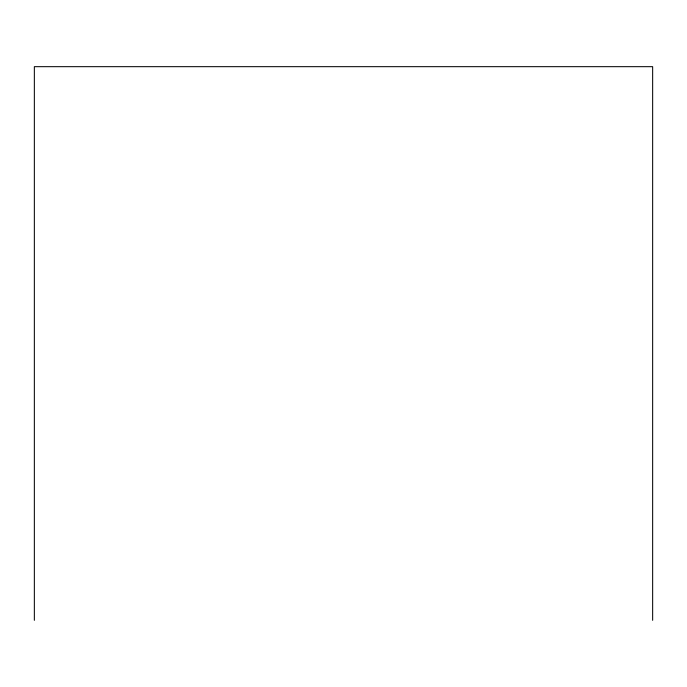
<?xml version="1.0" encoding="UTF-8"?>
<svg xmlns="http://www.w3.org/2000/svg" width="687" height="687" viewBox="0 0 687 687"><rect width="100%" height="100%" fill="white"/><g stroke="black" fill="none" stroke-linecap="round" stroke-linejoin="round"><path stroke-width="1.03" d="M652.65 620.327L652.65 66.673L34.35 66.673L34.35 620.327"/></g></svg>
